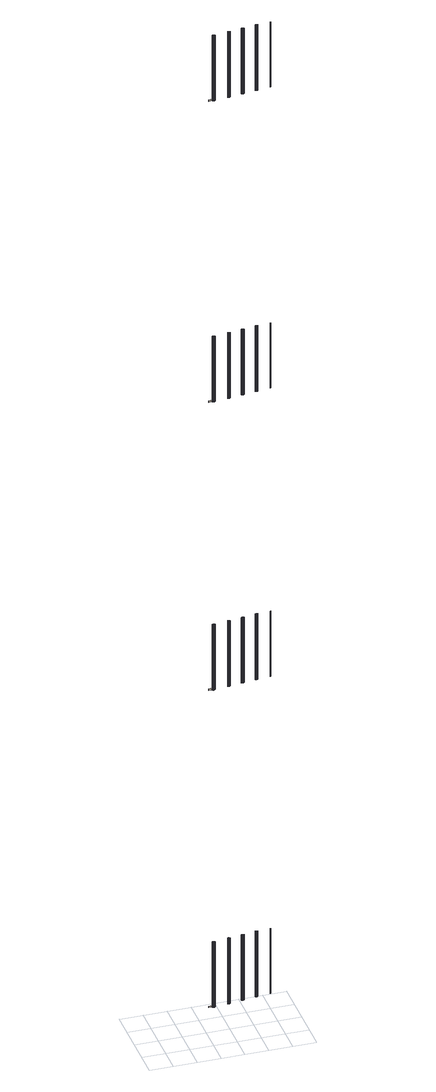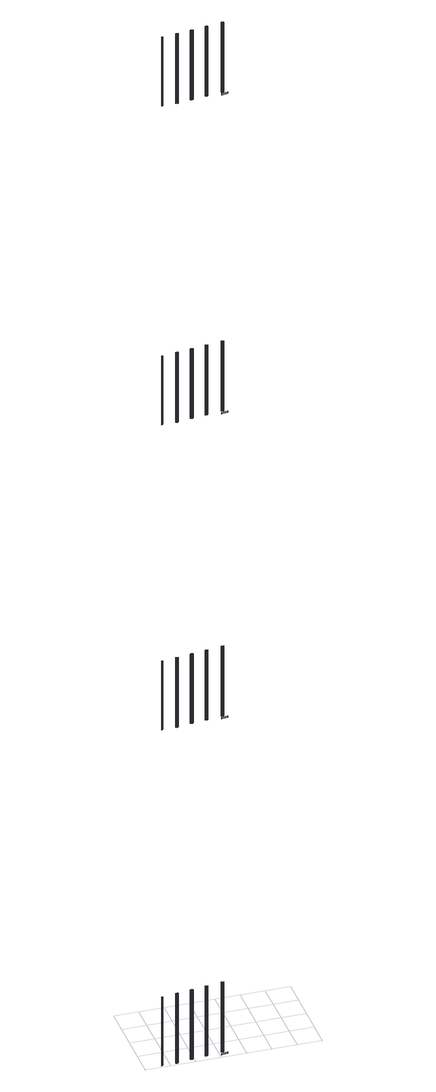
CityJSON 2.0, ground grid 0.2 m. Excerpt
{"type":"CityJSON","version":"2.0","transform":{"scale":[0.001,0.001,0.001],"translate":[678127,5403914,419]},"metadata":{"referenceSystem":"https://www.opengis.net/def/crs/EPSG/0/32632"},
"CityObjects":{
"building1":{"type":"Building","attributes":{"dataAvailable":"Sufficient","measuredHeight":17.58},"children":["building1-1","building1-2","building1-3","building1-4"]},
"building1-1":{"type":"BuildingInstallation","attributes":{"materialClass":"Metal","materialName":"Aluminium","materialUncertainty":0.3,"relationToConstruction":"outside"},"parents":["building1"],"geometry":[{"type":"MultiSurface","lod":"3","boundaries":[[[0,1,2,3,4,5,6,7,8]],[[4,9,10,3]],[[11,10,9,12]],[[3,10,13,2]],[[14,13,10,11]],[[12,9,15,16]],[[5,15,9,4]],[[2,13,17,18,1]],[[19,20,15,5]],[[16,15,20,21]],[[22,17,13,14]],[[23,24,20,19]],[[21,20,24,25]],[[18,17,26,27]],[[28,26,17,22]],[[1,29,30,31,32,33,34,5,4,3,2]],[[35,36,24,23]],[[25,24,36,37]],[[27,26,38,39]],[[40,38,26,28]],[[41,42,36,35]],[[37,36,42,43]],[[39,38,44,45]],[[46,44,38,40]],[[47,29,30,31,32,33,34,5,19,23,35,41,48,49]],[[1,0,50,51,52,53,54,55,56,57,58,59,60,61,62,63,45,39,27,18]],[[43,42,64,65]],[[48,64,42,41]],[[45,44,66,63]],[[67,66,44,46]],[[26,38,44,66,68,69,70,71,72,73,74,75,76,77,64,42,36,24,20,15,9,10,13,17]],[[78,79,80,81,82]],[[29,1,18,27,39,45,63,62,61,60,59,83,84,85,86]],[[49,77,64,48]],[[65,64,77,87]],[[63,66,68,62]],[[88,68,66,67]],[[89,76,77,49,47]],[[87,77,76,90]],[[62,68,69,61]],[[91,69,68,88]],[[92,75,76,89]],[[90,76,75,93]],[[61,69,70,60]],[[94,70,69,91]],[[29,47,89,92,95,96,59,83,84,85,86]],[[60,70,71,59]],[[97,71,70,94]],[[95,74,75,92]],[[93,75,74,98]],[[96,73,74,95]],[[98,74,73,99]],[[100,72,71,97]],[[59,71,72,101]],[[99,73,72,100]],[[101,72,73,96]],[[102,103,104,105]],[[106,104,103,107]],[[108,109,103,102]],[[107,103,109,110]],[[111,112,104,106]],[[105,104,112,113]],[[113,112,114,115]],[[116,114,112,111]],[[110,109,117,118]],[[119,117,109,108]],[[115,114,120,121]],[[122,120,114,116]],[[123,124,117,119]],[[118,117,124,125]],[[121,120,126,127]],[[128,126,120,122]],[[125,124,129,130]],[[131,129,124,123]],[[132,133,129,131]],[[130,129,133,134]],[[135,136,126,128]],[[127,126,136,137]],[[138,139,133,132]],[[134,133,139,140]],[[141,142,136,135]],[[137,136,142,143]],[[117,109,103,104,112,114,120,126,136,142,144,145,146,147,148,149,150,151,152,153,139,133,129,124]],[[154,153,139,138]],[[140,139,153,155]],[[143,142,144,156]],[[157,144,142,141]],[[155,153,152,158]],[[159,152,153,154]],[[156,144,145,160]],[[161,145,144,157]],[[158,152,151,162]],[[163,151,152,159]],[[164,146,145,161]],[[160,145,146,165]],[[166,150,151,163]],[[162,151,150,167]],[[165,146,147,168]],[[169,147,146,164]],[[170,149,150,166]],[[167,150,149,171]],[[168,147,148,172]],[[173,148,147,169]],[[171,149,148,173]],[[172,148,149,170]],[[174,175,176,177]],[[178,176,175,179]],[[180,181,175,174]],[[179,175,181,182]],[[183,184,176,178]],[[177,176,184,185]],[[186,187,181,180]],[[182,181,187,188]],[[189,190,184,183]],[[185,184,190,191]],[[191,190,192,193]],[[194,192,190,189]],[[195,196,187,186]],[[188,187,196,197]],[[193,192,198,199]],[[200,198,192,194]],[[201,202,196,195]],[[197,196,202,203]],[[204,205,198,200]],[[199,198,205,206]],[[207,208,202,201]],[[203,202,208,209]],[[210,211,208,207]],[[209,208,211,212]],[[213,214,205,204]],[[206,205,214,215]],[[177,174,180,186,195,201,207,210,216,217,218,219,220,221,222,223,224,225,215,206,199,193,191,185]],[[226,227,228,229,214,205,198,192,190,184,176,175,181,187,196,202,208,211,230,231,232,233,234,235]],[[215,214,229,225]],[[236,229,214,213]],[[216,230,211,210]],[[212,211,230,237]],[[225,229,228,224]],[[238,228,229,236]],[[217,231,230,216]],[[237,230,231,239]],[[240,227,228,238]],[[224,228,227,223]],[[218,232,231,217]],[[239,231,232,241]],[[219,233,232,218]],[[241,232,233,242]],[[243,226,227,240]],[[223,227,226,222]],[[220,234,233,219]],[[242,233,234,244]],[[245,235,226,243]],[[222,226,235,221]],[[244,234,235,245]],[[221,235,234,220]],[[246,247,248,249]],[[250,248,247,251]],[[249,248,252,253]],[[254,252,248,250]],[[251,247,255,256]],[[257,255,247,246]],[[258,259,255,257]],[[256,255,259,260]],[[261,262,252,254]],[[253,252,262,263]],[[264,265,259,258]],[[260,259,265,266]],[[263,262,267,268]],[[269,267,262,261]],[[270,271,265,264]],[[266,265,271,272]],[[268,267,273,274]],[[275,273,267,269]],[[276,277,271,270]],[[272,271,277,278]],[[274,273,279,280]],[[281,279,273,275]],[[282,283,279,281]],[[284,285,277,276]],[[278,277,285,286]],[[287,288,289,283,279,273,267,262,252,248,247,255,259,265,271,277,285,290,291,292,293,294,295,296]],[[249,246,257,258,264,270,276,284,297,298,299,300,301,302,303,304,305,306,307,280,274,268,263,253]],[[297,290,285,284]],[[286,285,290,308]],[[298,291,290,297]],[[308,290,291,309]],[[299,292,291,298]],[[309,291,292,310]],[[300,293,292,299]],[[310,292,293,311]],[[304,287,296,303]],[[312,296,287,313]],[[303,296,295,302]],[[314,295,296,312]],[[301,294,293,300]],[[311,293,294,315]],[[315,294,295,314]],[[302,295,294,301]],[[316,317,318,319]],[[320,318,317,321]],[[322,323,317,316]],[[321,317,323,324]]]}]},
"building1-2":{"type":"BuildingInstallation","attributes":{"materialClass":"Metal","materialName":"Aluminium","materialUncertainty":0.3,"relationToConstruction":"outside"},"parents":["building1"],"geometry":[{"type":"MultiSurface","lod":"3","boundaries":[[[325,326,327,328,329,330,331,332,333]],[[329,334,335,328]],[[336,335,334,337]],[[328,335,338,327]],[[339,338,335,336]],[[337,334,340,341]],[[330,340,334,329]],[[327,338,342,343,326]],[[344,345,340,330]],[[341,340,345,346]],[[347,342,338,339]],[[348,349,345,344]],[[346,345,349,350]],[[343,342,351,352]],[[353,351,342,347]],[[326,354,355,356,357,358,359,330,329,328,327]],[[360,361,349,348]],[[350,349,361,362]],[[352,351,363,364]],[[365,363,351,353]],[[366,367,361,360]],[[362,361,367,368]],[[364,363,369,370]],[[371,369,363,365]],[[372,354,355,356,357,358,359,330,344,348,360,366,373,374]],[[326,325,375,376,377,378,379,380,381,382,383,384,385,386,387,388,370,364,352,343]],[[368,367,389,390]],[[373,389,367,366]],[[370,369,391,388]],[[392,391,369,371]],[[351,363,369,391,393,394,395,396,397,398,399,400,401,402,389,367,361,349,345,340,334,335,338,342]],[[403,404,405,406,407]],[[354,326,343,352,364,370,388,387,386,385,384,408,409,410,411]],[[374,402,389,373]],[[390,389,402,412]],[[388,391,393,387]],[[413,393,391,392]],[[414,401,402,374,372]],[[412,402,401,415]],[[387,393,394,386]],[[416,394,393,413]],[[417,400,401,414]],[[415,401,400,418]],[[386,394,395,385]],[[419,395,394,416]],[[354,372,414,417,420,421,384,408,409,410,411]],[[385,395,396,384]],[[422,396,395,419]],[[420,399,400,417]],[[418,400,399,423]],[[421,398,399,420]],[[423,399,398,424]],[[425,397,396,422]],[[384,396,397,426]],[[424,398,397,425]],[[426,397,398,421]],[[427,428,429,430]],[[431,429,428,432]],[[433,434,428,427]],[[432,428,434,435]],[[436,437,429,431]],[[430,429,437,438]],[[438,437,439,440]],[[441,439,437,436]],[[435,434,442,443]],[[444,442,434,433]],[[440,439,445,446]],[[447,445,439,441]],[[448,449,442,444]],[[443,442,449,450]],[[446,445,451,452]],[[453,451,445,447]],[[450,449,454,455]],[[456,454,449,448]],[[457,458,454,456]],[[455,454,458,459]],[[460,461,451,453]],[[452,451,461,462]],[[463,464,458,457]],[[459,458,464,465]],[[466,467,461,460]],[[462,461,467,468]],[[442,434,428,429,437,439,445,451,461,467,469,470,471,472,473,474,475,476,477,478,464,458,454,449]],[[479,478,464,463]],[[465,464,478,480]],[[468,467,469,481]],[[482,469,467,466]],[[480,478,477,483]],[[484,477,478,479]],[[481,469,470,485]],[[486,470,469,482]],[[483,477,476,487]],[[488,476,477,484]],[[489,471,470,486]],[[485,470,471,490]],[[491,475,476,488]],[[487,476,475,492]],[[490,471,472,493]],[[494,472,471,489]],[[495,474,475,491]],[[492,475,474,496]],[[493,472,473,497]],[[498,473,472,494]],[[496,474,473,498]],[[497,473,474,495]],[[499,500,501,502]],[[503,501,500,504]],[[505,506,500,499]],[[504,500,506,507]],[[508,509,501,503]],[[502,501,509,510]],[[511,512,506,505]],[[507,506,512,513]],[[514,515,509,508]],[[510,509,515,516]],[[516,515,517,518]],[[519,517,515,514]],[[520,521,512,511]],[[513,512,521,522]],[[518,517,523,524]],[[525,523,517,519]],[[526,527,521,520]],[[522,521,527,528]],[[529,530,523,525]],[[524,523,530,531]],[[532,533,527,526]],[[528,527,533,534]],[[535,536,533,532]],[[534,533,536,537]],[[538,539,530,529]],[[531,530,539,540]],[[502,499,505,511,520,526,532,535,541,542,543,544,545,546,547,548,549,550,540,531,524,518,516,510]],[[551,552,553,554,539,530,523,517,515,509,501,500,506,512,521,527,533,536,555,556,557,558,559,560]],[[540,539,554,550]],[[561,554,539,538]],[[541,555,536,535]],[[537,536,555,562]],[[550,554,553,549]],[[563,553,554,561]],[[542,556,555,541]],[[562,555,556,564]],[[565,552,553,563]],[[549,553,552,548]],[[543,557,556,542]],[[564,556,557,566]],[[544,558,557,543]],[[566,557,558,567]],[[568,551,552,565]],[[548,552,551,547]],[[545,559,558,544]],[[567,558,559,569]],[[570,560,551,568]],[[547,551,560,546]],[[569,559,560,570]],[[546,560,559,545]],[[571,572,573,574]],[[575,573,572,576]],[[574,573,577,578]],[[579,577,573,575]],[[576,572,580,581]],[[582,580,572,571]],[[583,584,580,582]],[[581,580,584,585]],[[586,587,577,579]],[[578,577,587,588]],[[589,590,584,583]],[[585,584,590,591]],[[588,587,592,593]],[[594,592,587,586]],[[595,596,590,589]],[[591,590,596,597]],[[593,592,598,599]],[[600,598,592,594]],[[601,602,596,595]],[[597,596,602,603]],[[599,598,604,605]],[[606,604,598,600]],[[607,608,604,606]],[[609,610,602,601]],[[603,602,610,611]],[[612,613,614,608,604,598,592,587,577,573,572,580,584,590,596,602,610,615,616,617,618,619,620,621]],[[574,571,582,583,589,595,601,609,622,623,624,625,626,627,628,629,630,631,632,605,599,593,588,578]],[[622,615,610,609]],[[611,610,615,633]],[[623,616,615,622]],[[633,615,616,634]],[[624,617,616,623]],[[634,616,617,635]],[[625,618,617,624]],[[635,617,618,636]],[[629,612,621,628]],[[637,621,612,638]],[[628,621,620,627]],[[639,620,621,637]],[[626,619,618,625]],[[636,618,619,640]],[[640,619,620,639]],[[627,620,619,626]],[[641,642,643,644]],[[645,643,642,646]],[[647,648,642,641]],[[646,642,648,649]]]}]},
"building1-3":{"type":"BuildingInstallation","attributes":{"materialClass":"Metal","materialName":"Aluminium","materialUncertainty":0.3,"relationToConstruction":"outside"},"parents":["building1"],"geometry":[{"type":"MultiSurface","lod":"3","boundaries":[[[650,651,652,653,654,655,656,657,658]],[[654,659,660,653]],[[661,660,659,662]],[[653,660,663,652]],[[664,663,660,661]],[[662,659,665,666]],[[655,665,659,654]],[[652,663,667,668,651]],[[669,670,665,655]],[[666,665,670,671]],[[672,667,663,664]],[[673,674,670,669]],[[671,670,674,675]],[[668,667,676,677]],[[678,676,667,672]],[[651,679,680,681,682,683,684,655,654,653,652]],[[685,686,674,673]],[[675,674,686,687]],[[677,676,688,689]],[[690,688,676,678]],[[691,692,686,685]],[[687,686,692,693]],[[689,688,694,695]],[[696,694,688,690]],[[697,679,680,681,682,683,684,655,669,673,685,691,698,699]],[[651,650,700,701,702,703,704,705,706,707,708,709,710,711,712,713,695,689,677,668]],[[693,692,714,715]],[[698,714,692,691]],[[695,694,716,713]],[[717,716,694,696]],[[676,688,694,716,718,719,720,721,722,723,724,725,726,727,714,692,686,674,670,665,659,660,663,667]],[[728,729,730,731,732]],[[679,651,668,677,689,695,713,712,711,710,709,733,734,735,736]],[[699,727,714,698]],[[715,714,727,737]],[[713,716,718,712]],[[738,718,716,717]],[[739,726,727,699,697]],[[737,727,726,740]],[[712,718,719,711]],[[741,719,718,738]],[[742,725,726,739]],[[740,726,725,743]],[[711,719,720,710]],[[744,720,719,741]],[[679,697,739,742,745,746,709,733,734,735,736]],[[710,720,721,709]],[[747,721,720,744]],[[745,724,725,742]],[[743,725,724,748]],[[746,723,724,745]],[[748,724,723,749]],[[750,722,721,747]],[[709,721,722,751]],[[749,723,722,750]],[[751,722,723,746]],[[752,753,754,755]],[[756,754,753,757]],[[758,759,753,752]],[[757,753,759,760]],[[761,762,754,756]],[[755,754,762,763]],[[763,762,764,765]],[[766,764,762,761]],[[760,759,767,768]],[[769,767,759,758]],[[765,764,770,771]],[[772,770,764,766]],[[773,774,767,769]],[[768,767,774,775]],[[771,770,776,777]],[[778,776,770,772]],[[775,774,779,780]],[[781,779,774,773]],[[782,783,779,781]],[[780,779,783,784]],[[785,786,776,778]],[[777,776,786,787]],[[788,789,783,782]],[[784,783,789,790]],[[791,792,786,785]],[[787,786,792,793]],[[767,759,753,754,762,764,770,776,786,792,794,795,796,797,798,799,800,801,802,803,789,783,779,774]],[[804,803,789,788]],[[790,789,803,805]],[[793,792,794,806]],[[807,794,792,791]],[[805,803,802,808]],[[809,802,803,804]],[[806,794,795,810]],[[811,795,794,807]],[[808,802,801,812]],[[813,801,802,809]],[[814,796,795,811]],[[810,795,796,815]],[[816,800,801,813]],[[812,801,800,817]],[[815,796,797,818]],[[819,797,796,814]],[[820,799,800,816]],[[817,800,799,821]],[[818,797,798,822]],[[823,798,797,819]],[[821,799,798,823]],[[822,798,799,820]],[[824,825,826,827]],[[828,826,825,829]],[[830,831,825,824]],[[829,825,831,832]],[[833,834,826,828]],[[827,826,834,835]],[[836,837,831,830]],[[832,831,837,838]],[[839,840,834,833]],[[835,834,840,841]],[[841,840,842,843]],[[844,842,840,839]],[[845,846,837,836]],[[838,837,846,847]],[[843,842,848,849]],[[850,848,842,844]],[[851,852,846,845]],[[847,846,852,853]],[[854,855,848,850]],[[849,848,855,856]],[[857,858,852,851]],[[853,852,858,859]],[[860,861,858,857]],[[859,858,861,862]],[[863,864,855,854]],[[856,855,864,865]],[[827,824,830,836,845,851,857,860,866,867,868,869,870,871,872,873,874,875,865,856,849,843,841,835]],[[876,877,878,879,864,855,848,842,840,834,826,825,831,837,846,852,858,861,880,881,882,883,884,885]],[[865,864,879,875]],[[886,879,864,863]],[[866,880,861,860]],[[862,861,880,887]],[[875,879,878,874]],[[888,878,879,886]],[[867,881,880,866]],[[887,880,881,889]],[[890,877,878,888]],[[874,878,877,873]],[[868,882,881,867]],[[889,881,882,891]],[[869,883,882,868]],[[891,882,883,892]],[[893,876,877,890]],[[873,877,876,872]],[[870,884,883,869]],[[892,883,884,894]],[[895,885,876,893]],[[872,876,885,871]],[[894,884,885,895]],[[871,885,884,870]],[[896,897,898,899]],[[900,898,897,901]],[[899,898,902,903]],[[904,902,898,900]],[[901,897,905,906]],[[907,905,897,896]],[[908,909,905,907]],[[906,905,909,910]],[[911,912,902,904]],[[903,902,912,913]],[[914,915,909,908]],[[910,909,915,916]],[[913,912,917,918]],[[919,917,912,911]],[[920,921,915,914]],[[916,915,921,922]],[[918,917,923,924]],[[925,923,917,919]],[[926,927,921,920]],[[922,921,927,928]],[[924,923,929,930]],[[931,929,923,925]],[[932,933,929,931]],[[934,935,927,926]],[[928,927,935,936]],[[937,938,939,933,929,923,917,912,902,898,897,905,909,915,921,927,935,940,941,942,943,944,945,946]],[[899,896,907,908,914,920,926,934,947,948,949,950,951,952,953,954,955,956,957,930,924,918,913,903]],[[947,940,935,934]],[[936,935,940,958]],[[948,941,940,947]],[[958,940,941,959]],[[949,942,941,948]],[[959,941,942,960]],[[950,943,942,949]],[[960,942,943,961]],[[954,937,946,953]],[[962,946,937,963]],[[953,946,945,952]],[[964,945,946,962]],[[951,944,943,950]],[[961,943,944,965]],[[965,944,945,964]],[[952,945,944,951]],[[966,967,968,969]],[[970,968,967,971]],[[972,973,967,966]],[[971,967,973,974]]]}]},
"building1-4":{"type":"BuildingInstallation","attributes":{"materialClass":"Metal","materialName":"Aluminium","materialUncertainty":0.3,"relationToConstruction":"outside"},"parents":["building1"],"geometry":[{"type":"MultiSurface","lod":"3","boundaries":[[[975,976,977,978,979,980,981,982,983]],[[979,984,985,978]],[[986,985,984,987]],[[978,985,988,977]],[[989,988,985,986]],[[987,984,990,991]],[[980,990,984,979]],[[977,988,992,993,976]],[[994,995,990,980]],[[991,990,995,996]],[[997,992,988,989]],[[998,999,995,994]],[[996,995,999,1000]],[[993,992,1001,1002]],[[1003,1001,992,997]],[[976,1004,1005,1006,1007,1008,1009,980,979,978,977]],[[1010,1011,999,998]],[[1000,999,1011,1012]],[[1002,1001,1013,1014]],[[1015,1013,1001,1003]],[[1016,1017,1011,1010]],[[1012,1011,1017,1018]],[[1014,1013,1019,1020]],[[1021,1019,1013,1015]],[[1022,1004,1005,1006,1007,1008,1009,980,994,998,1010,1016,1023,1024]],[[976,975,1025,1026,1027,1028,1029,1030,1031,1032,1033,1034,1035,1036,1037,1038,1020,1014,1002,993]],[[1018,1017,1039,1040]],[[1023,1039,1017,1016]],[[1020,1019,1041,1038]],[[1042,1041,1019,1021]],[[1001,1013,1019,1041,1043,1044,1045,1046,1047,1048,1049,1050,1051,1052,1039,1017,1011,999,995,990,984,985,988,992]],[[1053,1054,1055,1056,1057]],[[1004,976,993,1002,1014,1020,1038,1037,1036,1035,1034,1058,1059,1060,1061]],[[1024,1052,1039,1023]],[[1040,1039,1052,1062]],[[1038,1041,1043,1037]],[[1063,1043,1041,1042]],[[1064,1051,1052,1024,1022]],[[1062,1052,1051,1065]],[[1037,1043,1044,1036]],[[1066,1044,1043,1063]],[[1067,1050,1051,1064]],[[1065,1051,1050,1068]],[[1036,1044,1045,1035]],[[1069,1045,1044,1066]],[[1004,1022,1064,1067,1070,1071,1034,1058,1059,1060,1061]],[[1035,1045,1046,1034]],[[1072,1046,1045,1069]],[[1070,1049,1050,1067]],[[1068,1050,1049,1073]],[[1071,1048,1049,1070]],[[1073,1049,1048,1074]],[[1075,1047,1046,1072]],[[1034,1046,1047,1076]],[[1074,1048,1047,1075]],[[1076,1047,1048,1071]],[[1077,1078,1079,1080]],[[1081,1079,1078,1082]],[[1083,1084,1078,1077]],[[1082,1078,1084,1085]],[[1086,1087,1079,1081]],[[1080,1079,1087,1088]],[[1088,1087,1089,1090]],[[1091,1089,1087,1086]],[[1085,1084,1092,1093]],[[1094,1092,1084,1083]],[[1090,1089,1095,1096]],[[1097,1095,1089,1091]],[[1098,1099,1092,1094]],[[1093,1092,1099,1100]],[[1096,1095,1101,1102]],[[1103,1101,1095,1097]],[[1100,1099,1104,1105]],[[1106,1104,1099,1098]],[[1107,1108,1104,1106]],[[1105,1104,1108,1109]],[[1110,1111,1101,1103]],[[1102,1101,1111,1112]],[[1113,1114,1108,1107]],[[1109,1108,1114,1115]],[[1116,1117,1111,1110]],[[1112,1111,1117,1118]],[[1092,1084,1078,1079,1087,1089,1095,1101,1111,1117,1119,1120,1121,1122,1123,1124,1125,1126,1127,1128,1114,1108,1104,1099]],[[1129,1128,1114,1113]],[[1115,1114,1128,1130]],[[1118,1117,1119,1131]],[[1132,1119,1117,1116]],[[1130,1128,1127,1133]],[[1134,1127,1128,1129]],[[1131,1119,1120,1135]],[[1136,1120,1119,1132]],[[1133,1127,1126,1137]],[[1138,1126,1127,1134]],[[1139,1121,1120,1136]],[[1135,1120,1121,1140]],[[1141,1125,1126,1138]],[[1137,1126,1125,1142]],[[1140,1121,1122,1143]],[[1144,1122,1121,1139]],[[1145,1124,1125,1141]],[[1142,1125,1124,1146]],[[1143,1122,1123,1147]],[[1148,1123,1122,1144]],[[1146,1124,1123,1148]],[[1147,1123,1124,1145]],[[1149,1150,1151,1152]],[[1153,1151,1150,1154]],[[1155,1156,1150,1149]],[[1154,1150,1156,1157]],[[1158,1159,1151,1153]],[[1152,1151,1159,1160]],[[1161,1162,1156,1155]],[[1157,1156,1162,1163]],[[1164,1165,1159,1158]],[[1160,1159,1165,1166]],[[1166,1165,1167,1168]],[[1169,1167,1165,1164]],[[1170,1171,1162,1161]],[[1163,1162,1171,1172]],[[1168,1167,1173,1174]],[[1175,1173,1167,1169]],[[1176,1177,1171,1170]],[[1172,1171,1177,1178]],[[1179,1180,1173,1175]],[[1174,1173,1180,1181]],[[1182,1183,1177,1176]],[[1178,1177,1183,1184]],[[1185,1186,1183,1182]],[[1184,1183,1186,1187]],[[1188,1189,1180,1179]],[[1181,1180,1189,1190]],[[1152,1149,1155,1161,1170,1176,1182,1185,1191,1192,1193,1194,1195,1196,1197,1198,1199,1200,1190,1181,1174,1168,1166,1160]],[[1201,1202,1203,1204,1189,1180,1173,1167,1165,1159,1151,1150,1156,1162,1171,1177,1183,1186,1205,1206,1207,1208,1209,1210]],[[1190,1189,1204,1200]],[[1211,1204,1189,1188]],[[1191,1205,1186,1185]],[[1187,1186,1205,1212]],[[1200,1204,1203,1199]],[[1213,1203,1204,1211]],[[1192,1206,1205,1191]],[[1212,1205,1206,1214]],[[1215,1202,1203,1213]],[[1199,1203,1202,1198]],[[1193,1207,1206,1192]],[[1214,1206,1207,1216]],[[1194,1208,1207,1193]],[[1216,1207,1208,1217]],[[1218,1201,1202,1215]],[[1198,1202,1201,1197]],[[1195,1209,1208,1194]],[[1217,1208,1209,1219]],[[1220,1210,1201,1218]],[[1197,1201,1210,1196]],[[1219,1209,1210,1220]],[[1196,1210,1209,1195]],[[1221,1222,1223,1224]],[[1225,1223,1222,1226]],[[1224,1223,1227,1228]],[[1229,1227,1223,1225]],[[1226,1222,1230,1231]],[[1232,1230,1222,1221]],[[1233,1234,1230,1232]],[[1231,1230,1234,1235]],[[1236,1237,1227,1229]],[[1228,1227,1237,1238]],[[1239,1240,1234,1233]],[[1235,1234,1240,1241]],[[1238,1237,1242,1243]],[[1244,1242,1237,1236]],[[1245,1246,1240,1239]],[[1241,1240,1246,1247]],[[1243,1242,1248,1249]],[[1250,1248,1242,1244]],[[1251,1252,1246,1245]],[[1247,1246,1252,1253]],[[1249,1248,1254,1255]],[[1256,1254,1248,1250]],[[1257,1258,1254,1256]],[[1259,1260,1252,1251]],[[1253,1252,1260,1261]],[[1262,1263,1264,1258,1254,1248,1242,1237,1227,1223,1222,1230,1234,1240,1246,1252,1260,1265,1266,1267,1268,1269,1270,1271]],[[1224,1221,1232,1233,1239,1245,1251,1259,1272,1273,1274,1275,1276,1277,1278,1279,1280,1281,1282,1255,1249,1243,1238,1228]],[[1272,1265,1260,1259]],[[1261,1260,1265,1283]],[[1273,1266,1265,1272]],[[1283,1265,1266,1284]],[[1274,1267,1266,1273]],[[1284,1266,1267,1285]],[[1275,1268,1267,1274]],[[1285,1267,1268,1286]],[[1279,1262,1271,1278]],[[1287,1271,1262,1288]],[[1278,1271,1270,1277]],[[1289,1270,1271,1287]],[[1276,1269,1268,1275]],[[1286,1268,1269,1290]],[[1290,1269,1270,1289]],[[1277,1270,1269,1276]],[[1291,1292,1293,1294]],[[1295,1293,1292,1296]],[[1297,1298,1292,1291]],[[1296,1292,1298,1299]]]}]}
},
"vertices":[
[561,529,6824],[562,531,6824],[562,532,6824],[560,534,6824],[560,536,6824],[560,538,6824],[559,536,6824],[559,533,6824],[559,531,6824],[560,536,6212],[560,534,6212],[560,534,6211],[560,536,6211],[562,532,6212],[562,532,6211],[560,538,6212],[560,538,6211],[563,530,6212],[563,530,6824],[560,540,6824],[560,540,6212],[560,540,6211],[563,530,6211],[562,542,6824],[562,542,6212],[562,542,6211],[566,529,6212],[566,529,6824],[566,529,6211],[572,544,6824],[571,544,6824],[569,544,6824],[566,543,6824],[563,542,6824],[561,540,6824],[564,544,6824],[564,544,6212],[564,544,6211],[569,528,6212],[569,528,6824],[569,528,6211],[566,545,6824],[566,545,6212],[566,545,6211],[571,529,6212],[571,529,6824],[571,529,6211],[573,546,6824],[569,546,6824],[572,546,6824],[563,527,6824],[565,526,6824],[568,526,6824],[571,526,6824],[574,527,6824],[576,528,6824],[578,530,6824],[580,532,6824],[581,534,6824],[581,536,6824],[580,534,6824],[579,532,6824],[577,530,6824],[574,529,6824],[569,546,6212],[569,546,6211],[574,529,6212],[574,529,6211],[577,530,6212],[579,532,6212],[580,534,6212],[581,536,6212],[581,539,6212],[580,541,6212],[579,543,6212],[577,544,6212],[574,546,6212],[572,546,6212],[586,562,6212],[536,556,6212],[536,556,6199],[577,561,6199],[586,562,6199],[580,539,6824],[579,541,6824],[577,542,6824],[574,543,6824],[572,546,6211],[577,530,6211],[574,546,6824],[574,546,6211],[579,532,6211],[577,544,6824],[577,544,6211],[580,534,6211],[579,543,6824],[580,541,6824],[581,536,6211],[579,543,6211],[580,541,6211],[581,539,6211],[581,539,6824],[691,551,6824],[691,551,6212],[692,549,6212],[692,549,6824],[692,549,6211],[691,551,6211],[692,554,6824],[692,554,6212],[692,554,6211],[694,547,6211],[694,547,6212],[694,547,6824],[695,546,6212],[695,546,6824],[695,546,6211],[692,556,6212],[692,556,6211],[692,556,6824],[698,544,6212],[698,544,6824],[698,544,6211],[694,558,6824],[694,558,6212],[694,558,6211],[701,544,6212],[701,544,6824],[701,544,6211],[696,560,6212],[696,560,6211],[696,560,6824],[698,561,6824],[698,561,6212],[698,561,6211],[703,544,6211],[703,544,6212],[703,544,6824],[701,561,6824],[701,561,6212],[701,561,6211],[706,545,6211],[706,545,6212],[706,545,6824],[709,546,6212],[711,548,6212],[712,550,6212],[713,552,6212],[713,554,6212],[712,556,6212],[711,558,6212],[709,560,6212],[706,561,6212],[704,562,6212],[704,562,6824],[704,562,6211],[709,546,6824],[709,546,6211],[706,561,6211],[706,561,6824],[711,548,6824],[711,548,6211],[709,560,6211],[709,560,6824],[712,550,6211],[712,550,6824],[711,558,6824],[711,558,6211],[713,552,6824],[713,552,6211],[712,556,6824],[712,556,6211],[713,554,6824],[713,554,6211],[814,565,6211],[814,565,6212],[813,568,6212],[813,568,6211],[813,568,6824],[814,565,6824],[815,563,6211],[815,563,6212],[815,563,6824],[813,570,6824],[813,570,6212],[813,570,6211],[817,562,6211],[817,562,6212],[817,562,6824],[814,572,6824],[814,572,6212],[814,572,6211],[815,574,6212],[815,574,6211],[815,574,6824],[819,561,6211],[819,561,6212],[819,561,6824],[817,576,6212],[817,576,6211],[817,576,6824],[822,560,6211],[822,560,6212],[822,560,6824],[820,577,6824],[820,577,6212],[820,577,6211],[825,560,6211],[825,560,6212],[825,560,6824],[827,561,6211],[827,561,6212],[827,561,6824],[822,578,6824],[822,578,6212],[822,578,6211],[830,562,6211],[832,564,6211],[833,566,6211],[834,568,6211],[834,571,6211],[834,573,6211],[832,575,6211],[830,576,6211],[828,577,6211],[825,578,6211],[832,575,6212],[830,576,6212],[828,577,6212],[825,578,6212],[830,562,6212],[832,564,6212],[833,566,6212],[834,568,6212],[834,571,6212],[834,573,6212],[825,578,6824],[830,562,6824],[828,577,6824],[832,564,6824],[830,576,6824],[833,566,6824],[834,568,6824],[832,575,6824],[834,571,6824],[834,573,6824],[935,582,6211],[935,582,6212],[934,584,6212],[934,584,6211],[934,584,6824],[935,582,6824],[934,586,6212],[934,586,6211],[934,586,6824],[936,580,6212],[936,580,6824],[936,580,6211],[938,578,6211],[938,578,6212],[938,578,6824],[935,589,6824],[935,589,6212],[935,589,6211],[941,577,6211],[941,577,6212],[941,577,6824],[937,591,6212],[937,591,6211],[937,591,6824],[943,577,6211],[943,577,6212],[943,577,6824],[939,592,6212],[939,592,6211],[939,592,6824],[946,577,6211],[946,577,6212],[946,577,6824],[941,593,6212],[941,593,6211],[941,593,6824],[944,594,6824],[944,594,6212],[949,577,6211],[949,577,6212],[949,577,6824],[952,593,6212],[949,594,6212],[947,594,6212],[951,579,6212],[953,580,6212],[955,582,6212],[956,585,6212],[956,587,6212],[955,589,6212],[954,591,6212],[951,579,6211],[953,580,6211],[955,582,6211],[956,585,6211],[956,587,6211],[955,589,6211],[954,591,6211],[952,593,6211],[949,594,6211],[947,594,6211],[944,594,6211],[951,579,6824],[953,580,6824],[955,582,6824],[956,585,6824],[954,591,6824],[952,593,6824],[955,589,6824],[956,587,6824],[1065,593,6211],[1065,593,6212],[1062,593,6212],[1062,593,6211],[1062,593,6824],[1065,593,6824],[1067,593,6211],[1067,593,6212],[1067,593,6824],
[561,529,4107],[562,531,4107],[562,532,4107],[560,534,4107],[560,536,4107],[560,538,4107],[559,536,4107],[559,533,4107],[559,531,4107],[560,536,3495],[560,534,3495],[560,534,3494],[560,536,3494],[562,532,3495],[562,532,3494],[560,538,3495],[560,538,3494],[563,530,3495],[563,530,4107],[560,540,4107],[560,540,3495],[560,540,3494],[563,530,3494],[562,542,4107],[562,542,3495],[562,542,3494],[566,529,3495],[566,529,4107],[566,529,3494],[572,544,4107],[571,544,4107],[569,544,4107],[566,543,4107],[563,542,4107],[561,540,4107],[564,544,4107],[564,544,3495],[564,544,3494],[569,528,3495],[569,528,4107],[569,528,3494],[566,545,4107],[566,545,3495],[566,545,3494],[571,529,3495],[571,529,4107],[571,529,3494],[573,546,4107],[569,546,4107],[572,546,4107],[563,527,4107],[565,526,4107],[568,526,4107],[571,526,4107],[574,527,4107],[576,528,4107],[578,530,4107],[580,532,4107],[581,534,4107],[581,536,4107],[580,534,4107],[579,532,4107],[577,530,4107],[574,529,4107],[569,546,3495],[569,546,3494],[574,529,3495],[574,529,3494],[577,530,3495],[579,532,3495],[580,534,3495],[581,536,3495],[581,539,3495],[580,541,3495],[579,543,3495],[577,544,3495],[574,546,3495],[572,546,3495],[586,562,3495],[536,556,3495],[536,556,3482],[577,561,3482],[586,562,3482],[580,539,4107],[579,541,4107],[577,542,4107],[574,543,4107],[572,546,3494],[577,530,3494],[574,546,4107],[574,546,3494],[579,532,3494],[577,544,4107],[577,544,3494],[580,534,3494],[579,543,4107],[580,541,4107],[581,536,3494],[579,543,3494],[580,541,3494],[581,539,3494],[581,539,4107],[691,551,4107],[691,551,3495],[692,549,3495],[692,549,4107],[692,549,3494],[691,551,3494],[692,554,4107],[692,554,3495],[692,554,3494],[694,547,3494],[694,547,3495],[694,547,4107],[695,546,3495],[695,546,4107],[695,546,3494],[692,556,3495],[692,556,3494],[692,556,4107],[698,544,3495],[698,544,4107],[698,544,3494],[694,558,4107],[694,558,3495],[694,558,3494],[701,544,3495],[701,544,4107],[701,544,3494],[696,560,3495],[696,560,3494],[696,560,4107],[698,561,4107],[698,561,3495],[698,561,3494],[703,544,3494],[703,544,3495],[703,544,4107],[701,561,4107],[701,561,3495],[701,561,3494],[706,545,3494],[706,545,3495],[706,545,4107],[709,546,3495],[711,548,3495],[712,550,3495],[713,552,3495],[713,554,3495],[712,556,3495],[711,558,3495],[709,560,3495],[706,561,3495],[704,562,3495],[704,562,4107],[704,562,3494],[709,546,4107],[709,546,3494],[706,561,3494],[706,561,4107],[711,548,4107],[711,548,3494],[709,560,3494],[709,560,4107],[712,550,3494],[712,550,4107],[711,558,4107],[711,558,3494],[713,552,4107],[713,552,3494],[712,556,4107],[712,556,3494],[713,554,4107],[713,554,3494],[814,565,3494],[814,565,3495],[813,568,3495],[813,568,3494],[813,568,4107],[814,565,4107],[815,563,3494],[815,563,3495],[815,563,4107],[813,570,4107],[813,570,3495],[813,570,3494],[817,562,3494],[817,562,3495],[817,562,4107],[814,572,4107],[814,572,3495],[814,572,3494],[815,574,3495],[815,574,3494],[815,574,4107],[819,561,3494],[819,561,3495],[819,561,4107],[817,576,3495],[817,576,3494],[817,576,4107],[822,560,3494],[822,560,3495],[822,560,4107],[820,577,4107],[820,577,3495],[820,577,3494],[825,560,3494],[825,560,3495],[825,560,4107],[827,561,3494],[827,561,3495],[827,561,4107],[822,578,4107],[822,578,3495],[822,578,3494],[830,562,3494],[832,564,3494],[833,566,3494],[834,568,3494],[834,571,3494],[834,573,3494],[832,575,3494],[830,576,3494],[828,577,3494],[825,578,3494],[832,575,3495],[830,576,3495],[828,577,3495],[825,578,3495],[830,562,3495],[832,564,3495],[833,566,3495],[834,568,3495],[834,571,3495],[834,573,3495],[825,578,4107],[830,562,4107],[828,577,4107],[832,564,4107],[830,576,4107],[833,566,4107],[834,568,4107],[832,575,4107],[834,571,4107],[834,573,4107],[935,582,3494],[935,582,3495],[934,584,3495],[934,584,3494],[934,584,4107],[935,582,4107],[934,586,3495],[934,586,3494],[934,586,4107],[936,580,3495],[936,580,4107],[936,580,3494],[938,578,3494],[938,578,3495],[938,578,4107],[935,589,4107],[935,589,3495],[935,589,3494],[941,577,3494],[941,577,3495],[941,577,4107],[937,591,3495],[937,591,3494],[937,591,4107],[943,577,3494],[943,577,3495],[943,577,4107],[939,592,3495],[939,592,3494],[939,592,4107],[946,577,3494],[946,577,3495],[946,577,4107],[941,593,3495],[941,593,3494],[941,593,4107],[944,594,4107],[944,594,3495],[949,577,3494],[949,577,3495],[949,577,4107],[952,593,3495],[949,594,3495],[947,594,3495],[951,579,3495],[953,580,3495],[955,582,3495],[956,585,3495],[956,587,3495],[955,589,3495],[954,591,3495],[951,579,3494],[953,580,3494],[955,582,3494],[956,585,3494],[956,587,3494],[955,589,3494],[954,591,3494],[952,593,3494],[949,594,3494],[947,594,3494],[944,594,3494],[951,579,4107],[953,580,4107],[955,582,4107],[956,585,4107],[954,591,4107],[952,593,4107],[955,589,4107],[956,587,4107],[1065,593,3494],[1065,593,3495],[1062,593,3495],[1062,593,3494],[1062,593,4107],[1065,593,4107],[1067,593,3494],[1067,593,3495],[1067,593,4107],
[561,529,1115],[562,531,1115],[562,532,1115],[560,534,1115],[560,536,1115],[560,538,1115],[559,536,1115],[559,533,1115],[559,531,1115],[560,536,503],[560,534,503],[560,534,502],[560,536,502],[562,532,503],[562,532,502],[560,538,503],[560,538,502],[563,530,503],[563,530,1115],[560,540,1115],[560,540,503],[560,540,502],[563,530,502],[562,542,1115],[562,542,503],[562,542,502],[566,529,503],[566,529,1115],[566,529,502],[572,544,1115],[571,544,1115],[569,544,1115],[566,543,1115],[563,542,1115],[561,540,1115],[564,544,1115],[564,544,503],[564,544,502],[569,528,503],[569,528,1115],[569,528,502],[566,545,1115],[566,545,503],[566,545,502],[571,529,503],[571,529,1115],[571,529,502],[573,546,1115],[569,546,1115],[572,546,1115],[563,527,1115],[565,526,1115],[568,526,1115],[571,526,1115],[574,527,1115],[576,528,1115],[578,530,1115],[580,532,1115],[581,534,1115],[581,536,1115],[580,534,1115],[579,532,1115],[577,530,1115],[574,529,1115],[569,546,503],[569,546,502],[574,529,503],[574,529,502],[577,530,503],[579,532,503],[580,534,503],[581,536,503],[581,539,503],[580,541,503],[579,543,503],[577,544,503],[574,546,503],[572,546,503],[586,562,503],[536,556,503],[536,556,490],[577,561,490],[586,562,490],[580,539,1115],[579,541,1115],[577,542,1115],[574,543,1115],[572,546,502],[577,530,502],[574,546,1115],[574,546,502],[579,532,502],[577,544,1115],[577,544,502],[580,534,502],[579,543,1115],[580,541,1115],[581,536,502],[579,543,502],[580,541,502],[581,539,502],[581,539,1115],[691,551,1115],[691,551,503],[692,549,503],[692,549,1115],[692,549,502],[691,551,502],[692,554,1115],[692,554,503],[692,554,502],[694,547,502],[694,547,503],[694,547,1115],[695,546,503],[695,546,1115],[695,546,502],[692,556,503],[692,556,502],[692,556,1115],[698,544,503],[698,544,1115],[698,544,502],[694,558,1115],[694,558,503],[694,558,502],[701,544,503],[701,544,1115],[701,544,502],[696,560,503],[696,560,502],[696,560,1115],[698,561,1115],[698,561,503],[698,561,502],[703,544,502],[703,544,503],[703,544,1115],[701,561,1115],[701,561,503],[701,561,502],[706,545,502],[706,545,503],[706,545,1115],[709,546,503],[711,548,503],[712,550,503],[713,552,503],[713,554,503],[712,556,503],[711,558,503],[709,560,503],[706,561,503],[704,562,503],[704,562,1115],[704,562,502],[709,546,1115],[709,546,502],[706,561,502],[706,561,1115],[711,548,1115],[711,548,502],[709,560,502],[709,560,1115],[712,550,502],[712,550,1115],[711,558,1115],[711,558,502],[713,552,1115],[713,552,502],[712,556,1115],[712,556,502],[713,554,1115],[713,554,502],[814,565,502],[814,565,503],[813,568,503],[813,568,502],[813,568,1115],[814,565,1115],[815,563,502],[815,563,503],[815,563,1115],[813,570,1115],[813,570,503],[813,570,502],[817,562,502],[817,562,503],[817,562,1115],[814,572,1115],[814,572,503],[814,572,502],[815,574,503],[815,574,502],[815,574,1115],[819,561,502],[819,561,503],[819,561,1115],[817,576,503],[817,576,502],[817,576,1115],[822,560,502],[822,560,503],[822,560,1115],[820,577,1115],[820,577,503],[820,577,502],[825,560,502],[825,560,503],[825,560,1115],[827,561,502],[827,561,503],[827,561,1115],[822,578,1115],[822,578,503],[822,578,502],[830,562,502],[832,564,502],[833,566,502],[834,568,502],[834,571,502],[834,573,502],[832,575,502],[830,576,502],[828,577,502],[825,578,502],[832,575,503],[830,576,503],[828,577,503],[825,578,503],[830,562,503],[832,564,503],[833,566,503],[834,568,503],[834,571,503],[834,573,503],[825,578,1115],[830,562,1115],[828,577,1115],[832,564,1115],[830,576,1115],[833,566,1115],[834,568,1115],[832,575,1115],[834,571,1115],[834,573,1115],[935,582,502],[935,582,503],[934,584,503],[934,584,502],[934,584,1115],[935,582,1115],[934,586,503],[934,586,502],[934,586,1115],[936,580,503],[936,580,1115],[936,580,502],[938,578,502],[938,578,503],[938,578,1115],[935,589,1115],[935,589,503],[935,589,502],[941,577,502],[941,577,503],[941,577,1115],[937,591,503],[937,591,502],[937,591,1115],[943,577,502],[943,577,503],[943,577,1115],[939,592,503],[939,592,502],[939,592,1115],[946,577,502],[946,577,503],[946,577,1115],[941,593,503],[941,593,502],[941,593,1115],[944,594,1115],[944,594,503],[949,577,502],[949,577,503],[949,577,1115],[952,593,503],[949,594,503],[947,594,503],[951,579,503],[953,580,503],[955,582,503],[956,585,503],[956,587,503],[955,589,503],[954,591,503],[951,579,502],[953,580,502],[955,582,502],[956,585,502],[956,587,502],[955,589,502],[954,591,502],[952,593,502],[949,594,502],[947,594,502],[944,594,502],[951,579,1115],[953,580,1115],[955,582,1115],[956,585,1115],[954,591,1115],[952,593,1115],[955,589,1115],[956,587,1115],[1065,593,502],[1065,593,503],[1062,593,503],[1062,593,502],[1062,593,1115],[1065,593,1115],[1067,593,502],[1067,593,503],[1067,593,1115],
[561,529,9663],[562,531,9663],[562,532,9663],[560,534,9663],[560,536,9663],[560,538,9663],[559,536,9663],[559,533,9663],[559,531,9663],[560,536,9052],[560,534,9052],[560,534,9050],[560,536,9050],[562,532,9052],[562,532,9050],[560,538,9052],[560,538,9050],[563,530,9052],[563,530,9663],[560,540,9663],[560,540,9052],[560,540,9050],[563,530,9050],[562,542,9663],[562,542,9052],[562,542,9050],[566,529,9052],[566,529,9663],[566,529,9050],[572,544,9663],[571,544,9663],[569,544,9663],[566,543,9663],[563,542,9663],[561,540,9663],[564,544,9663],[564,544,9052],[564,544,9050],[569,528,9052],[569,528,9663],[569,528,9050],[566,545,9663],[566,545,9052],[566,545,9050],[571,529,9052],[571,529,9663],[571,529,9050],[573,546,9663],[569,546,9663],[572,546,9663],[563,527,9663],[565,526,9663],[568,526,9663],[571,526,9663],[574,527,9663],[576,528,9663],[578,530,9663],[580,532,9663],[581,534,9663],[581,536,9663],[580,534,9663],[579,532,9663],[577,530,9663],[574,529,9663],[569,546,9052],[569,546,9050],[574,529,9052],[574,529,9050],[577,530,9052],[579,532,9052],[580,534,9052],[581,536,9052],[581,539,9052],[580,541,9052],[579,543,9052],[577,544,9052],[574,546,9052],[572,546,9052],[586,562,9052],[536,556,9052],[536,556,9038],[577,561,9038],[586,562,9038],[580,539,9663],[579,541,9663],[577,542,9663],[574,543,9663],[572,546,9050],[577,530,9050],[574,546,9663],[574,546,9050],[579,532,9050],[577,544,9663],[577,544,9050],[580,534,9050],[579,543,9663],[580,541,9663],[581,536,9050],[579,543,9050],[580,541,9050],[581,539,9050],[581,539,9663],[691,551,9663],[691,551,9052],[692,549,9052],[692,549,9663],[692,549,9050],[691,551,9050],[692,554,9663],[692,554,9052],[692,554,9050],[694,547,9050],[694,547,9052],[694,547,9663],[695,546,9052],[695,546,9663],[695,546,9050],[692,556,9052],[692,556,9050],[692,556,9663],[698,544,9052],[698,544,9663],[698,544,9050],[694,558,9663],[694,558,9052],[694,558,9050],[701,544,9052],[701,544,9663],[701,544,9050],[696,560,9052],[696,560,9050],[696,560,9663],[698,561,9663],[698,561,9052],[698,561,9050],[703,544,9050],[703,544,9052],[703,544,9663],[701,561,9663],[701,561,9052],[701,561,9050],[706,545,9050],[706,545,9052],[706,545,9663],[709,546,9052],[711,548,9052],[712,550,9052],[713,552,9052],[713,554,9052],[712,556,9052],[711,558,9052],[709,560,9052],[706,561,9052],[704,562,9052],[704,562,9663],[704,562,9050],[709,546,9663],[709,546,9050],[706,561,9050],[706,561,9663],[711,548,9663],[711,548,9050],[709,560,9050],[709,560,9663],[712,550,9050],[712,550,9663],[711,558,9663],[711,558,9050],[713,552,9663],[713,552,9050],[712,556,9663],[712,556,9050],[713,554,9663],[713,554,9050],[814,565,9050],[814,565,9052],[813,568,9052],[813,568,9050],[813,568,9663],[814,565,9663],[815,563,9050],[815,563,9052],[815,563,9663],[813,570,9663],[813,570,9052],[813,570,9050],[817,562,9050],[817,562,9052],[817,562,9663],[814,572,9663],[814,572,9052],[814,572,9050],[815,574,9052],[815,574,9050],[815,574,9663],[819,561,9050],[819,561,9052],[819,561,9663],[817,576,9052],[817,576,9050],[817,576,9663],[822,560,9050],[822,560,9052],[822,560,9663],[820,577,9663],[820,577,9052],[820,577,9050],[825,560,9050],[825,560,9052],[825,560,9663],[827,561,9050],[827,561,9052],[827,561,9663],[822,578,9663],[822,578,9052],[822,578,9050],[830,562,9050],[832,564,9050],[833,566,9050],[834,568,9050],[834,571,9050],[834,573,9050],[832,575,9050],[830,576,9050],[828,577,9050],[825,578,9050],[832,575,9052],[830,576,9052],[828,577,9052],[825,578,9052],[830,562,9052],[832,564,9052],[833,566,9052],[834,568,9052],[834,571,9052],[834,573,9052],[825,578,9663],[830,562,9663],[828,577,9663],[832,564,9663],[830,576,9663],[833,566,9663],[834,568,9663],[832,575,9663],[834,571,9663],[834,573,9663],[935,582,9050],[935,582,9052],[934,584,9052],[934,584,9050],[934,584,9663],[935,582,9663],[934,586,9052],[934,586,9050],[934,586,9663],[936,580,9052],[936,580,9663],[936,580,9050],[938,578,9050],[938,578,9052],[938,578,9663],[935,589,9663],[935,589,9052],[935,589,9050],[941,577,9050],[941,577,9052],[941,577,9663],[937,591,9052],[937,591,9050],[937,591,9663],[943,577,9050],[943,577,9052],[943,577,9663],[939,592,9052],[939,592,9050],[939,592,9663],[946,577,9050],[946,577,9052],[946,577,9663],[941,593,9052],[941,593,9050],[941,593,9663],[944,594,9663],[944,594,9052],[949,577,9050],[949,577,9052],[949,577,9663],[952,593,9052],[949,594,9052],[947,594,9052],[951,579,9052],[953,580,9052],[955,582,9052],[956,585,9052],[956,587,9052],[955,589,9052],[954,591,9052],[951,579,9050],[953,580,9050],[955,582,9050],[956,585,9050],[956,587,9050],[955,589,9050],[954,591,9050],[952,593,9050],[949,594,9050],[947,594,9050],[944,594,9050],[951,579,9663],[953,580,9663],[955,582,9663],[956,585,9663],[954,591,9663],[952,593,9663],[955,589,9663],[956,587,9663],[1065,593,9050],[1065,593,9052],[1062,593,9052],[1062,593,9050],[1062,593,9663],[1065,593,9663],[1067,593,9050],[1067,593,9052],[1067,593,9663]
]}
